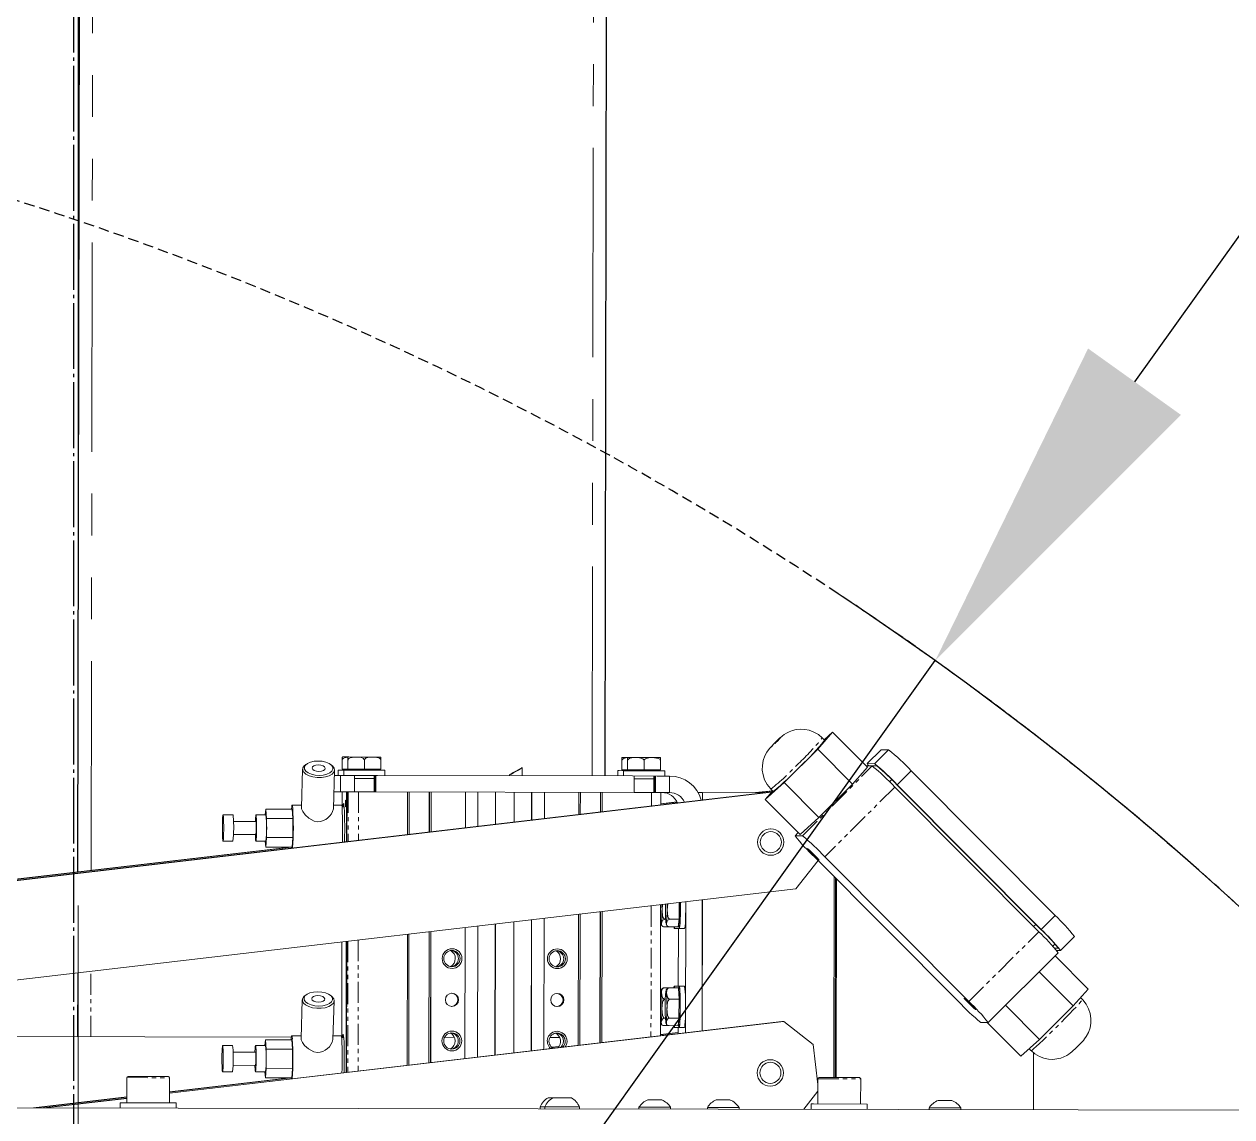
# Model space of a CAD drawing. Header units: millimetres. Extents: x -383313 to -161684, y -117025 to 99224.
# Drawn here: x -340529.2 to -340162.7, y -7297 to -6965.5 of the extents above; entities that cross this region are included whole.
import ezdxf

# ---------------------------------------------------------------- set-up
doc = ezdxf.new("R2010")
doc.units = ezdxf.units.MM
doc.header["$MEASUREMENT"] = 0
for name, pattern in [('AM_ISO08W050x2', [9, 6, -0.75, 1.5, -0.75]), ('NASCOSTA2', [4.7625, 3.175, -1.5875]), ('PHANTOM', [12.7, 6.35, -1.27, 1.27, -1.27, 1.27, -1.27]), ('PS-GOST2.303 5', [24, 20, -1.5, 1, -1.5])]:
    doc.linetypes.add(name, pattern=pattern)
doc.layers.get('Defpoints').update_dxf_attribs({"color": 31})
doc.layers.add('AM_5', color=3, linetype='Continuous', lineweight=25)
for name, color, linetype in [('P-0000', 7, 'Continuous'), ('P-4ECA', 7, 'Continuous'), ('PDF_Geometry', 7, 'Continuous'), ('PS_Оси', 5, 'PS-GOST2.303 5')]:
    doc.layers.add(name, color=color, linetype=linetype)
doc.dimstyles.new('AM_ISO', dxfattribs={"dimtxt": 3.5, "dimasz": 2.5, "dimexe": 1, "dimexo": 1, "dimgap": 1.5, "dimtad": 1, "dimdsep": 46, "dimtxsty": 'Standard', "dimcen": 0, "dimclrd": 256, "dimclre": 256, "dimclrt": 2, "dimadec": 0, "dimazin": 2, "dimtp": 0.1, "dimtm": 0.1, "dimtfac": 0.71, "dimtmove": 0, "dimatfit": 3, "dimfxl": 1, "dimtzin": 0, "dimlwd": -1, "dimlwe": -1, "dimarcsym": 0})

# ---------------------------------------------------------------- blocks, each defined once
blk = doc.blocks.new('A$Cf5759c35')
at = {"layer": 'PDF_Geometry', "color": 8, "lineweight": 13}
for points in [[(17949.16, 11133.67), (17949.16, 11383.43)], [(17949.16, 10782.3), (17949.16, 11032.07)]]:
    blk.add_lwpolyline(points, dxfattribs=at)
blk = doc.blocks.new('*D168')
at = {"layer": 'AM_5', "transparency": 16777216}
for p, q in [((2170.33, 1608.77), (1662.33, 898.12)), ((438.77, -813.52), (1601.85, 813.52)), ((378.29, -898.12), (317.81, -982.73))]:
    blk.add_line(p, q, dxfattribs=at)
blk.add_arc((1020.31, 0), 1000, 324.74482, 56.67567, dxfattribs=at)
for points in [[(1648.23, 908.2), (1676.43, 888.04), (1601.85, 813.52)], [(364.19, -888.04), (392.39, -908.2), (438.77, -813.52)]]:
    blk.add_solid(points, dxfattribs=at)
at = {"layer": 'Defpoints', "color": 0, "transparency": 16777216}
for p in [(1601.85, 813.52), (438.77, -813.52)]:
    blk.add_point(p, dxfattribs=at)
at = {"layer": 'AM_5', "color": 6, "transparency": 16777216, "insert": (1863.47, 1380.69), "char_height": 156, "attachment_point": 5, "rotation": 54.4411}
blk.add_mtext('∅2000', dxfattribs=at)
blk = doc.blocks.new('A$C16512043')
at = {"color": 7, "linetype": 'Continuous', "lineweight": 15}
for p, q in [((544.48, 787.65), (548.94, 792.75)), ((548.94, 792.75), (546.37, 790.47)), ((548.94, 792.75), (559.53, 782.15)), ((546.53, 790.32), (545.82, 791.03)), ((402.12, 784.99), (400.38, 784.99)), ((406.89, 784.99), (402.12, 784.99)), ((411.67, 784.99), (406.89, 784.99)), ((487.01, 784.99), (485.26, 784.99)), ((491.78, 784.99), (487.01, 784.99)), ((496.56, 784.99), (491.78, 784.99)), ((534.29, 777.44), (544.48, 787.65)), ((544.48, 787.65), (555.07, 777.04)), ((563.74, 787.49), (559.51, 783.25)), ((563.74, 787.49), (563.76, 787.5)), ((563.76, 787.5), (565.99, 787.5)), ((388.15, 781.29), (387.81, 769.56)), ((389.5, 782.93), (389.08, 782.66)), ((397.01, 782.42), (396.61, 782.72)), ((397.5, 769.3), (397.85, 781)), ((398.9, 780.99), (398.9, 779.39)), ((399.38, 780.99), (398.9, 780.99)), ((400.64, 780.99), (399.38, 780.99)), ((400.15, 781.29), (400.15, 783.99)), ((400.15, 781.29), (400.15, 783.99)), ((401.89, 781.29), (400.15, 781.29)), ((400.15, 781.29), (400.15, 781.29)), ((400.5, 781.29), (400.5, 780.99)), ((400.64, 780.99), (400.64, 779.39)), ((401.12, 780.99), (400.64, 780.99)), ((413.14, 780.99), (401.12, 780.99)), ((401.89, 781.29), (401.89, 783.99)), ((401.89, 781.29), (401.89, 783.99)), ((406.89, 781.29), (401.89, 781.29)), ((401.89, 781.29), (401.89, 781.29)), ((402.24, 781.29), (402.24, 780.99)), ((406.89, 781.29), (406.89, 783.99)), ((406.89, 781.29), (411.89, 781.29)), ((411.54, 780.99), (411.54, 781.29)), ((411.89, 781.29), (411.89, 783.99)), ((413.14, 779.39), (413.14, 780.99)), ((454.81, 779.39), (454.81, 781.86)), ((483.79, 780.99), (483.79, 779.39)), ((484.26, 780.99), (483.79, 780.99)), ((485.53, 780.99), (484.26, 780.99)), ((485.04, 781.29), (485.04, 783.99)), ((485.04, 781.29), (485.04, 783.99)), ((486.78, 781.29), (485.04, 781.29)), ((485.04, 781.29), (485.04, 781.29)), ((485.39, 781.29), (485.39, 780.99)), ((485.53, 780.99), (485.53, 779.39)), ((486.01, 780.99), (485.53, 780.99)), ((498.03, 780.99), (486.01, 780.99)), ((486.78, 781.29), (486.78, 783.99)), ((486.78, 781.29), (486.78, 783.99)), ((491.78, 781.29), (486.78, 781.29)), ((486.78, 781.29), (486.78, 781.29)), ((487.13, 781.29), (487.13, 780.99)), ((491.78, 781.29), (491.78, 783.99)), ((491.78, 781.29), (496.78, 781.29)), ((496.43, 780.99), (496.43, 781.29)), ((496.78, 781.29), (496.78, 783.99)), ((498.03, 779.39), (498.03, 780.99)), ((555.07, 777.04), (559.53, 782.15)), ((559.13, 782.55), (561.04, 782.55)), ((559.52, 783.25), (561.75, 783.25)), ((561.04, 782.55), (562.46, 782.55)), ((572.81, 781.13), (616.59, 737.29)), ((399.66, 779.39), (397.8, 779.39)), ((399.66, 774.39), (399.66, 779.39)), ((403.4, 779.39), (399.66, 779.39)), ((410.89, 779.39), (403.4, 779.39)), ((403.9, 774.39), (403.9, 779.39)), ((409.89, 778.49), (409.89, 779.39)), ((409.89, 774.39), (409.89, 778.49)), ((410.4, 774.39), (410.4, 779.39)), ((488.29, 779.39), (410.89, 779.39)), ((450.91, 779.61), (450.91, 779.39)), ((495.78, 779.39), (488.29, 779.39)), ((488.79, 774.39), (488.79, 779.39)), ((494.78, 778.49), (494.78, 779.39)), ((494.78, 774.39), (494.78, 778.49)), ((495.28, 774.39), (495.28, 779.39)), ((499.53, 779.39), (495.78, 779.39)), ((528.55, 772.34), (534.29, 777.44)), ((534.29, 777.44), (544.88, 766.84)), ((544.88, 766.84), (555.07, 777.04)), ((-53, 705.32), (530.53, 774.61)), ((-47.88, 705.85), (530.46, 774.53)), ((399.66, 774.39), (397.65, 774.39)), ((403.9, 774.39), (399.66, 774.39)), ((400.18, 774.39), (400.18, 769.89)), ((401.49, 759.29), (401.49, 774.39)), ((401.64, 774.39), (401.64, 759.31)), ((405.13, 774.39), (403.9, 774.39)), ((410.37, 774.39), (405.13, 774.39)), ((410.4, 774.39), (410.37, 774.39)), ((488.79, 774.39), (410.4, 774.39)), ((420.03, 761.49), (420.03, 774.39)), ((420.51, 761.55), (420.51, 774.39)), ((426.6, 774.39), (426.6, 762.27)), ((426.65, 774.39), (426.65, 762.27)), ((427.15, 762.33), (427.15, 774.39)), ((427.17, 774.39), (427.17, 762.34)), ((437.58, 763.57), (437.58, 774.39)), ((441.38, 774.39), (441.38, 764.02)), ((446.67, 774.39), (446.67, 764.65)), ((446.72, 764.66), (446.72, 774.39)), ((452.36, 774.39), (452.36, 765.33)), ((457.66, 765.96), (457.66, 774.39)), ((457.71, 765.96), (457.71, 774.39)), ((461.53, 774.39), (461.53, 766.42)), ((461.55, 774.39), (461.55, 766.42)), ((471.96, 767.66), (471.96, 774.39)), ((472.44, 767.71), (472.44, 774.39)), ((478.53, 774.39), (478.53, 768.43)), ((478.58, 774.39), (478.58, 768.44)), ((479.08, 768.5), (479.08, 774.39)), ((479.1, 774.39), (479.1, 768.5)), ((494.01, 774.39), (488.79, 774.39)), ((495.28, 774.39), (494.01, 774.39)), ((495.28, 774.39), (495.24, 774.39)), ((499.53, 774.39), (495.28, 774.39)), ((496.86, 770.61), (496.86, 774.39)), ((509.54, 774.39), (508.18, 774.39)), ((509.54, 774.39), (509.54, 772.12)), ((528.68, 774.39), (509.54, 774.39)), ((530.73, 774.99), (525.65, 774.39)), ((530.81, 774.93), (526.27, 774.39)), ((530.81, 774.93), (528.55, 772.34)), ((530.25, 775.48), (530.96, 774.77)), ((530.74, 774.99), (530.73, 774.99)), ((567.86, 776.18), (611.65, 732.34)), ((568.52, 776.89), (612.3, 733.05)), ((568.57, 776.89), (612.35, 733.05)), ((387.83, 770.39), (384.99, 770.39)), ((399.97, 770.39), (397.54, 770.39)), ((400.76, 769.89), (400.1, 769.89)), ((501.77, 771.55), (496.86, 770.97)), ((501.81, 771.48), (496.86, 770.9)), ((528.55, 772.34), (539.14, 761.73)), ((367.01, 767.39), (364.01, 767.39)), ((377, 767.39), (374, 767.39)), ((377, 769.16), (376.84, 767.39)), ((377.25, 766.28), (377, 769.16)), ((377, 769.16), (384.99, 769.16)), ((377.25, 760.5), (377.25, 766.28)), ((377.25, 766.28), (385.24, 766.28)), ((385.24, 766.28), (384.99, 769.16)), ((385.24, 760.5), (385.24, 766.28)), ((539.14, 761.73), (544.88, 766.84)), ((374, 765.39), (367.19, 765.39)), ((530.24, 763.39), (530.18, 763.39)), ((364.01, 759.39), (367.01, 759.39)), ((367.19, 761.39), (374, 761.39)), ((374, 759.39), (377, 759.39)), ((376.84, 759.39), (377, 757.62)), ((377, 757.62), (377.25, 760.5)), ((377.25, 760.5), (385.24, 760.5)), ((384.99, 757.62), (385.24, 760.5)), ((538.58, 762.3), (537.62, 761.33)), ((537.63, 761.33), (539.86, 761.33)), ((384.39, 757.62), (264.72, 743.41)), ((384.79, 757.59), (264.9, 743.35)), ((377, 757.62), (384.99, 757.62)), ((530.18, 755.39), (530.24, 755.39)), ((544.67, 753.82), (537.9, 745.2)), ((587.31, 711.13), (543.52, 754.97)), ((546.68, 754.97), (590.46, 711.13)), ((549.49, 687.99), (549.49, 749)), ((549.95, 687.99), (549.95, 748.53)), ((549.95, 687.99), (549.95, 748.53)), ((550.21, 687.99), (550.21, 748.28)), ((537.9, 745.2), (-44.35, 676.06)), ((502.53, 741), (502.5, 735.94)), ((504.52, 701.52), (504.52, 741.24)), ((509.51, 702.11), (509.51, 741.83)), ((509.54, 741.83), (509.54, 702.12)), ((471.96, 697.66), (471.96, 737.37)), ((472.44, 697.71), (472.44, 737.43)), ((478.53, 738.15), (478.53, 698.43)), ((478.58, 738.16), (478.58, 698.44)), ((479.08, 698.5), (479.08, 738.22)), ((479.1, 738.22), (479.1, 698.5)), ((496.86, 723.77), (496.86, 740.33)), ((437.58, 693.57), (437.58, 733.29)), ((441.38, 733.74), (441.38, 694.02)), ((446.67, 734.37), (446.67, 694.65)), ((446.72, 694.66), (446.72, 734.37)), ((452.36, 735.04), (452.36, 695.33)), ((457.66, 695.96), (457.66, 735.67)), ((457.71, 695.96), (457.71, 735.68)), ((461.53, 736.13), (461.53, 696.42)), ((461.55, 736.14), (461.55, 696.42)), ((499.53, 733.66), (498, 733.66)), ((498.4, 735.94), (498.27, 735.94)), ((502.23, 733.66), (499.53, 733.66)), ((502.5, 735.94), (499.81, 735.94)), ((501.03, 733.14), (502.56, 733.14)), ((502.23, 733.66), (502.5, 735.94)), ((502.26, 715.64), (502.26, 733.14)), ((502.36, 734.74), (502.56, 734.74)), ((502.56, 733.14), (504.16, 733.14)), ((420.03, 691.49), (420.03, 731.21)), ((420.51, 691.55), (420.51, 731.26)), ((426.6, 731.99), (426.6, 692.27)), ((426.65, 731.99), (426.65, 692.27)), ((427.15, 692.33), (427.15, 732.05)), ((427.17, 732.05), (427.17, 692.34)), ((618.26, 726.69), (622.49, 730.93)), ((400.18, 728.85), (400.18, 699.89)), ((401.49, 689.29), (401.49, 729)), ((401.64, 729.02), (401.64, 689.31)), ((596.37, 704.77), (617.55, 725.98)), ((617.54, 727.39), (616.42, 727.39)), ((618.25, 726.69), (617.04, 726.69)), ((626.62, 714.97), (616.59, 725.02)), ((320, 700), (320, 719.33)), ((496.86, 700.61), (496.86, 721.08)), ((622.16, 709.87), (611.81, 720.23)), ((499.6, 715.12), (498.06, 715.12)), ((502.3, 715.12), (499.6, 715.12)), ((502.56, 715.64), (501.03, 715.64)), ((502.3, 715.12), (502.54, 711.67)), ((504.16, 715.64), (502.56, 715.64)), ((626.62, 714.97), (622.16, 709.87)), ((388.15, 711.29), (387.81, 699.56)), ((389.5, 712.93), (389.08, 712.66)), ((397.01, 712.42), (396.61, 712.72)), ((498.35, 711.67), (498.3, 711.67)), ((502.54, 711.67), (499.84, 711.67)), ((502.56, 714.04), (502.37, 714.04)), ((502.54, 711.67), (502.5, 705.94)), ((624.91, 711.83), (624.36, 712.39)), ((397.5, 699.3), (397.85, 711)), ((611.97, 699.66), (601.62, 710.03)), ((622.16, 709.87), (611.97, 699.66)), ((347.96, 682.86), (534.37, 704.99)), ((347.96, 682.93), (533.75, 704.99)), ((498.4, 705.94), (498.27, 705.94)), ((502.5, 705.94), (499.81, 705.94)), ((502.23, 703.66), (502.5, 705.94)), ((502.36, 704.74), (502.56, 704.74)), ((533.75, 704.99), (534.37, 704.99)), ((534.37, 704.99), (543.24, 697.99)), ((596.35, 704.77), (594.12, 704.77)), ((606.23, 694.56), (596.04, 704.77)), ((387.83, 700.39), (384.99, 700.39)), ((399.97, 700.39), (397.54, 700.39)), ((502.26, 701.61), (496.86, 700.97)), ((502.26, 701.54), (496.86, 700.9)), ((499.53, 703.66), (498, 703.66)), ((502.23, 703.66), (499.53, 703.66)), ((501.03, 703.14), (502.56, 703.14)), ((502.26, 701.25), (502.26, 703.14)), ((502.56, 703.14), (504.16, 703.14)), ((384.87, 700), (157.23, 700)), ((367.01, 697.39), (364.01, 697.39)), ((377, 697.39), (374, 697.39)), ((377, 699.16), (376.84, 697.39)), ((377.25, 696.28), (377, 699.16)), ((377, 699.16), (384.99, 699.16)), ((385.24, 696.28), (384.99, 699.16)), ((400.18, 700), (400.09, 700)), ((400.76, 699.89), (400.1, 699.89)), ((434.37, 700), (431.37, 700)), ((466.32, 700), (463.33, 700)), ((466.07, 697.31), (463.88, 697.06)), ((466.01, 697.23), (463.96, 696.99)), ((543.24, 697.99), (544.68, 685.84)), ((611.97, 699.66), (606.23, 694.56)), ((608.79, 696.84), (609.35, 696.28)), ((374, 695.39), (367.19, 695.39)), ((377.25, 690.5), (377.25, 696.28)), ((377.25, 696.28), (385.24, 696.28)), ((385.24, 690.5), (385.24, 696.28)), ((530.24, 693.39), (530.18, 693.39)), ((610.13, 695.63), (610.13, 678.39)), ((364.01, 689.39), (367.01, 689.39)), ((367.19, 691.39), (374, 691.39)), ((374, 689.39), (377, 689.39)), ((376.84, 689.39), (377, 687.62)), ((377, 687.62), (377.25, 690.5)), ((377.25, 690.5), (385.24, 690.5)), ((384.99, 687.62), (385.24, 690.5)), ((334.96, 687.59), (334.96, 679.99)), ((335.36, 687.99), (347.56, 687.99)), ((384.39, 687.62), (347.96, 683.29)), ((347.96, 679.99), (347.96, 687.59)), ((384.79, 687.59), (347.96, 683.22)), ((377, 687.62), (384.99, 687.62)), ((544.68, 687.59), (544.68, 679.99)), ((545.08, 687.99), (557.28, 687.99)), ((557.68, 679.99), (557.68, 687.59)), ((334.96, 681.75), (306.69, 678.39)), ((530.18, 685.39), (530.24, 685.39)), ((544.68, 683.82), (540.41, 678.39)), ((718.07, 678.39), (178.78, 678.39)), ((334.96, 681.67), (307.31, 678.39)), ((309.72, 678.39), (334.96, 681.39)), ((310.33, 678.39), (334.96, 681.31)), ((332.96, 679.99), (332.96, 678.39)), ((333.61, 679.99), (332.96, 679.99)), ((349.96, 679.99), (333.61, 679.99)), ((349.96, 678.39), (349.96, 679.99)), ((460.4, 678.99), (460.4, 678.39)), ((460.4, 678.99), (461.84, 678.99)), ((461.84, 678.99), (461.84, 678.39)), ((461.84, 678.99), (472.34, 678.99)), ((462.85, 681.69), (464.29, 681.69)), ((464.29, 681.69), (469.89, 681.69)), ((472.34, 678.39), (472.34, 678.99)), ((490.39, 678.89), (490.39, 678.39)), ((490.39, 678.89), (499.99, 678.89)), ((493.09, 681.14), (497.29, 681.14)), ((499.99, 678.39), (499.99, 678.89)), ((511.17, 678.89), (511.17, 678.39)), ((511.17, 678.89), (520.77, 678.89)), ((513.87, 681.14), (518.07, 681.14)), ((520.77, 678.39), (520.77, 678.89)), ((542.68, 679.99), (542.68, 678.39)), ((543.33, 679.99), (542.68, 679.99)), ((559.68, 679.99), (543.33, 679.99)), ((559.68, 678.39), (559.68, 679.99)), ((578.47, 678.89), (578.47, 678.39)), ((578.47, 678.89), (588.07, 678.89)), ((581.17, 681.14), (585.37, 681.14)), ((588.07, 678.39), (588.07, 678.89))]:
    blk.add_line(p, q, dxfattribs=at)
at = {"color": 7, "linetype": 'PHANTOM', "lineweight": 0}
for p, q in [((563.76, 787.5), (559.52, 783.25)), ((565.99, 787.5), (561.75, 783.25)), ((539.86, 761.33), (561.04, 782.55)), ((572.81, 781.13), (568.57, 776.89)), ((403.9, 778.49), (409.89, 778.49)), ((410.14, 774.39), (410.14, 779.39)), ((488.79, 778.49), (494.78, 778.49)), ((495.03, 774.39), (495.03, 779.39)), ((499.53, 774.39), (499.53, 779.39)), ((566.98, 778.41), (566.3, 777.73)), ((400.18, 774.39), (400.18, 769.89)), ((401.98, 774.39), (401.98, 759.34)), ((405.13, 774.39), (405.13, 759.72)), ((494.01, 774.39), (494.01, 770.27)), ((567.86, 776.18), (546.68, 754.97)), ((538.59, 762.29), (537.63, 761.33)), ((494.01, 739.99), (494.01, 700.27)), ((616.59, 737.29), (612.35, 733.05)), ((610.77, 734.58), (610.09, 733.9)), ((405.13, 729.44), (405.13, 689.72)), ((590.46, 711.13), (611.65, 732.34)), ((400.18, 728.85), (400.18, 699.89)), ((401.98, 729.06), (401.98, 689.34)), ((616.55, 728.64), (615.89, 727.97)), ((617.55, 727.41), (617.54, 727.39)), ((324, 700), (324, 719.8)), ((334.96, 687.59), (347.96, 687.59)), ((544.68, 687.59), (557.68, 687.59))]:
    blk.add_line(p, q, dxfattribs=at)
at = {"color": 7, "linetype": 'Continuous', "lineweight": 15, "flags": 128}
for points in [[(545.8, 791.02), (544.64, 792.02), (543.27, 792.82), (541.87, 793.34), (540.5, 793.61), (539.17, 793.66), (537.93, 793.54), (536.81, 793.27), (535.82, 792.9), (534.97, 792.48), (534.29, 792.05), (533.8, 791.68), (533.42, 791.37), (533, 791), (532.4, 790.43), (531.78, 789.83), (531.13, 789.17), (530.52, 788.54), (529.92, 787.88), (529.56, 787.43), (529.04, 786.7), (528.41, 785.54), (527.92, 784.13), (527.66, 782.66), (527.64, 781.25), (527.87, 779.76), (528.35, 778.29), (529.1, 776.89), (530.1, 775.64), (530.28, 775.49)], [(400.15, 783.99), (400.15, 784), (400.15, 784.17), (400.15, 784.35), (400.15, 784.56), (400.15, 784.78), (400.15, 784.96), (400.15, 784.78), (400.15, 784.64), (400.15, 784.4), (400.15, 784.23), (400.15, 784.03), (400.15, 783.99)], [(400.15, 783.99), (400.18, 784.16), (400.25, 784.32), (400.43, 784.52), (400.81, 784.74), (401.95, 784.94)], [(401.89, 783.99), (401.92, 784.16), (401.99, 784.32), (402.17, 784.52), (402.55, 784.74), (403.77, 784.95), (404.79, 784.96), (405.49, 784.91), (406.25, 784.74), (406.51, 784.6), (406.74, 784.39), (406.85, 784.22), (406.89, 784.02), (406.89, 783.99)], [(401.89, 783.99), (401.89, 784), (401.89, 784.17), (401.89, 784.35), (401.89, 784.56), (401.89, 784.78), (401.89, 784.96), (401.89, 784.78), (401.89, 784.64), (401.89, 784.4), (401.89, 784.23), (401.89, 784.03), (401.89, 783.99)], [(411.89, 783.99), (411.87, 784.16), (411.79, 784.32), (411.62, 784.52), (411.24, 784.74), (410.02, 784.95), (409, 784.96), (408.29, 784.91), (407.54, 784.74), (407.28, 784.6), (407.04, 784.39), (406.94, 784.22), (406.89, 784.02), (406.89, 783.99)], [(411.89, 783.99), (411.89, 784), (411.89, 784.17), (411.89, 784.35), (411.89, 784.56), (411.89, 784.78), (411.89, 784.96), (411.89, 784.96)], [(485.04, 783.99), (485.04, 784), (485.04, 784.17), (485.04, 784.35), (485.04, 784.56), (485.04, 784.78), (485.04, 784.96), (485.04, 784.78), (485.04, 784.64), (485.04, 784.4), (485.04, 784.23), (485.04, 784.03), (485.04, 783.99)], [(485.04, 783.99), (485.06, 784.16), (485.14, 784.32), (485.31, 784.52), (485.7, 784.74), (486.84, 784.94)], [(486.78, 783.99), (486.81, 784.16), (486.88, 784.32), (487.06, 784.52), (487.44, 784.74), (488.66, 784.95), (489.68, 784.96), (490.38, 784.91), (491.13, 784.74), (491.4, 784.6), (491.63, 784.39), (491.73, 784.22), (491.78, 784.02), (491.78, 783.99)], [(486.78, 783.99), (486.78, 784), (486.78, 784.17), (486.78, 784.35), (486.78, 784.56), (486.78, 784.78), (486.78, 784.96), (486.78, 784.78), (486.78, 784.64), (486.78, 784.4), (486.78, 784.23), (486.78, 784.03), (486.78, 783.99)], [(496.78, 783.99), (496.75, 784.16), (496.68, 784.32), (496.5, 784.52), (496.12, 784.74), (494.91, 784.95), (493.88, 784.96), (493.18, 784.91), (492.43, 784.74), (492.16, 784.6), (491.93, 784.39), (491.83, 784.22), (491.78, 784.02), (491.78, 783.99)], [(496.78, 783.99), (496.78, 784), (496.78, 784.17), (496.78, 784.35), (496.78, 784.56), (496.78, 784.78), (496.78, 784.96), (496.78, 784.96)], [(397.01, 782.42), (397.2, 782.26), (397.7, 781.64), (397.85, 780.98), (397.64, 780.33), (397.08, 779.75), (396.23, 779.26), (395.13, 778.92), (393.88, 778.74), (392.56, 778.74), (391.27, 778.92), (390.11, 779.26), (389.17, 779.75), (388.51, 780.33), (388.19, 780.98), (388.22, 781.64), (388.6, 782.26), (389.08, 782.66)], [(392.82, 783.75), (391.61, 783.66), (390.5, 783.41), (389.61, 783), (388.98, 782.48), (388.69, 781.89), (388.74, 781.27), (389.14, 780.67), (389.86, 780.15), (390.83, 779.75), (391.98, 779.49), (393.21, 779.4), (394.42, 779.49), (395.53, 779.75), (396.43, 780.15), (397.05, 780.67), (397.34, 781.27), (397.29, 781.89), (396.89, 782.48), (396.17, 783), (395.2, 783.41), (394.05, 783.66), (392.82, 783.75)], [(392.93, 782.58), (392.17, 782.5), (391.54, 782.28), (391.14, 781.96), (391.02, 781.58), (391.2, 781.19), (391.67, 780.87), (392.33, 780.65), (393.1, 780.58), (393.86, 780.65), (394.49, 780.87), (394.89, 781.19), (395.01, 781.58), (394.83, 781.96), (394.37, 782.28), (393.7, 782.5), (392.93, 782.58)], [(385.17, 769.45), (385.09, 770.08), (385.01, 770.37), (384.93, 770.31), (384.86, 769.91), (384.78, 769.17), (384.78, 769.16)], [(400.37, 769.89), (400.39, 770.02), (400.46, 770.62), (400.55, 770.88), (400.63, 770.79), (400.71, 770.36), (400.78, 769.6), (400.85, 768.55), (400.9, 767.26), (400.93, 765.78), (400.95, 764.2), (400.95, 762.58), (400.93, 761), (400.9, 759.52), (400.89, 759.22)], [(401.21, 771.89), (401.23, 771.81), (401.24, 771.6), (401.25, 771.27), (401.26, 770.89), (401.25, 770.51), (401.24, 770.18), (401.23, 769.97), (401.21, 769.89), (401.19, 769.97), (401.17, 770.18), (401.16, 770.51), (401.16, 770.89), (401.16, 771.27), (401.17, 771.6), (401.19, 771.81), (401.21, 771.89)], [(364.12, 766.85), (364.06, 767.29), (364, 767.38), (363.94, 767.11), (363.89, 766.52), (363.85, 765.64), (363.82, 764.57), (363.81, 763.39), (363.82, 762.21), (363.85, 761.14), (363.89, 760.26), (363.94, 759.67), (364, 759.4), (364.06, 759.49), (364.12, 759.93), (364.16, 760.67), (364.2, 761.65), (364.22, 762.79), (364.22, 763.99), (364.2, 765.13), (364.16, 766.11), (364.12, 766.85)], [(367.11, 766.85), (367.06, 767.29), (367.01, 767.39)], [(374.1, 766.85), (374.05, 767.29), (373.99, 767.38), (373.93, 767.11), (373.87, 766.52), (373.83, 765.64), (373.82, 765.39)], [(373.82, 761.39), (373.83, 761.14), (373.87, 760.26), (373.93, 759.67), (373.99, 759.4), (374.05, 759.49), (374.1, 759.93), (374.15, 760.67), (374.19, 761.65), (374.2, 762.79), (374.2, 763.99), (374.19, 765.13), (374.15, 766.11), (374.1, 766.85), (374.1, 766.85)], [(387.86, 769.55), (387.85, 769.21), (388.21, 768.38), (388.91, 767.43), (390.04, 766.39), (391.67, 765.52), (392.82, 765.34)], [(374.05, 765.12), (374.01, 765.37), (374, 765.39)], [(384.78, 757.66), (384.81, 757.33), (384.81, 757.31)], [(541.45, 757.44), (541.53, 757.31), (541.87, 756.93), (542.42, 756.35), (543.09, 755.68), (543.77, 755), (544.37, 754.43), (544.8, 754.04), (544.98, 753.91), (544.89, 754.04), (544.55, 754.43), (544.01, 755), (543.34, 755.68), (542.66, 756.35), (542.06, 756.93), (541.63, 757.31), (541.45, 757.44)], [(498.27, 735.94), (498.26, 735.94), (498.09, 735.97), (497.9, 736.08), (497.7, 736.31), (497.48, 736.81), (497.31, 738.8), (497.47, 740.4)], [(499.81, 735.94), (499.8, 735.94), (499.63, 735.97), (499.44, 736.08), (499.24, 736.31), (499.02, 736.81), (498.85, 738.8), (499.03, 740.59)], [(502.87, 741.04), (502.88, 740.26), (502.88, 738.75)], [(504.47, 741.23), (504.48, 740.26), (504.48, 738.75)], [(502.88, 738.75), (502.87, 737.28), (502.83, 735.93), (502.78, 734.79), (502.72, 733.91), (502.65, 733.35), (502.57, 733.14), (502.49, 733.3), (502.42, 733.8), (502.36, 734.64), (502.35, 734.69)], [(504.48, 738.75), (504.46, 737.28), (504.43, 735.93), (504.38, 734.79), (504.32, 733.91), (504.24, 733.35), (504.17, 733.14), (504.16, 733.14)], [(496.98, 734.63), (497, 734.51), (497.08, 734.25)], [(497.08, 734.25), (497.2, 734.04), (497.39, 733.85)], [(498.27, 735.94), (498.09, 735.92), (497.93, 735.89), (497.72, 735.81), (497.48, 735.64), (497.21, 735.08), (497.14, 734.62), (497.15, 734.3), (497.28, 733.95), (497.41, 733.83), (497.6, 733.73), (497.77, 733.68), (497.97, 733.66), (498, 733.66)], [(498.52, 734.63), (498.54, 734.51), (498.62, 734.25)], [(498.62, 734.25), (498.74, 734.04), (498.93, 733.85)], [(499.81, 735.94), (499.63, 735.92), (499.47, 735.89), (499.26, 735.81), (499.02, 735.64), (498.74, 735.08), (498.68, 734.62), (498.69, 734.3), (498.82, 733.95), (498.94, 733.83), (499.14, 733.73), (499.3, 733.68), (499.51, 733.66), (499.53, 733.66)], [(501.15, 733.66), (501.11, 733.35), (501.03, 733.14), (500.95, 733.3), (500.9, 733.66)], [(498.3, 711.67), (498.13, 711.69), (497.97, 711.74), (497.76, 711.86), (497.52, 712.12), (497.25, 712.96), (497.2, 713.67), (497.21, 714.16), (497.35, 714.68), (497.47, 714.86), (497.67, 715.02), (497.83, 715.09), (498.04, 715.12), (498.06, 715.12)], [(499.84, 711.67), (499.67, 711.69), (499.51, 711.74), (499.3, 711.86), (499.06, 712.12), (498.79, 712.96), (498.74, 713.67), (498.75, 714.16), (498.89, 714.68), (499.01, 714.86), (499.21, 715.02), (499.37, 715.09), (499.58, 715.12), (499.6, 715.12)], [(500.9, 715.12), (500.94, 715.43), (501.02, 715.64), (501.1, 715.48), (501.15, 715.12)], [(502.36, 714.23), (502.41, 714.87), (502.48, 715.43), (502.56, 715.64), (502.64, 715.48), (502.71, 714.98), (502.77, 714.14), (502.83, 713.03), (502.86, 711.71), (502.88, 710.26), (502.88, 708.75)], [(397.01, 712.42), (397.2, 712.26), (397.7, 711.64), (397.85, 710.98), (397.64, 710.33), (397.08, 709.75), (396.23, 709.26), (395.13, 708.92), (393.88, 708.74), (392.56, 708.74), (391.27, 708.92), (390.11, 709.26), (389.17, 709.75), (388.51, 710.33), (388.19, 710.98), (388.22, 711.64), (388.6, 712.26), (389.08, 712.66)], [(392.82, 713.75), (391.61, 713.66), (390.5, 713.41), (389.61, 713), (388.98, 712.48), (388.69, 711.89), (388.74, 711.27), (389.14, 710.67), (389.86, 710.15), (390.83, 709.75), (391.98, 709.49), (393.21, 709.4), (394.42, 709.49), (395.53, 709.75), (396.43, 710.15), (397.05, 710.67), (397.34, 711.27), (397.29, 711.89), (396.89, 712.48), (396.17, 713), (395.2, 713.41), (394.05, 713.66), (392.82, 713.75)], [(392.93, 712.58), (392.17, 712.5), (391.54, 712.28), (391.14, 711.96), (391.02, 711.58), (391.2, 711.19), (391.67, 710.87), (392.33, 710.65), (393.1, 710.58), (393.86, 710.65), (394.49, 710.87), (394.89, 711.19), (395.01, 711.58), (394.83, 711.96), (394.37, 712.28), (393.7, 712.5), (392.93, 712.58)], [(498.27, 705.94), (498.26, 705.94), (498.09, 705.97), (497.9, 706.08), (497.7, 706.31), (497.48, 706.81), (497.31, 708.8), (497.51, 710.79), (497.65, 711.16), (497.89, 711.49), (498.06, 711.61), (498.26, 711.67), (498.3, 711.67)], [(499.81, 705.94), (499.8, 705.94), (499.63, 705.97), (499.44, 706.08), (499.24, 706.31), (499.02, 706.81), (498.85, 708.8), (499.05, 710.79), (499.19, 711.16), (499.43, 711.49), (499.6, 711.61), (499.8, 711.67), (499.84, 711.67)], [(589, 712.19), (589.09, 712.06), (589.43, 711.67), (589.97, 711.1), (590.64, 710.42), (591.33, 709.75), (591.93, 709.17), (592.35, 708.79), (592.53, 708.65), (592.45, 708.79), (592.11, 709.17), (591.56, 709.75), (590.9, 710.42), (590.21, 711.1), (589.61, 711.67), (589.19, 712.06), (589, 712.19)], [(609.36, 696.29), (610.53, 695.29), (611.9, 694.49), (613.29, 693.98), (614.67, 693.7), (616, 693.65), (617.23, 693.77), (618.36, 694.04), (619.35, 694.41), (620.2, 694.84), (620.88, 695.26), (621.37, 695.63), (621.75, 695.94), (622.17, 696.32), (622.77, 696.88), (623.39, 697.49), (624.04, 698.14), (624.64, 698.77), (625.24, 699.43), (625.61, 699.88), (626.13, 700.61), (626.75, 701.77), (627.25, 703.18), (627.51, 704.65), (627.53, 706.06), (627.3, 707.55), (626.81, 709.02), (626.06, 710.42), (625.07, 711.67), (624.9, 711.82)], [(502.88, 708.75), (502.87, 707.28), (502.83, 705.93), (502.78, 704.79), (502.72, 703.91), (502.65, 703.35), (502.57, 703.14), (502.49, 703.3), (502.42, 703.8), (502.36, 704.64), (502.35, 704.69)], [(504.48, 708.75), (504.46, 707.28), (504.43, 705.93), (504.38, 704.79), (504.32, 703.91), (504.24, 703.35), (504.17, 703.14), (504.16, 703.14)], [(496.98, 704.63), (497, 704.51), (497.08, 704.25)], [(497.08, 704.25), (497.2, 704.04), (497.39, 703.85)], [(498.27, 705.94), (498.09, 705.92), (497.93, 705.89), (497.72, 705.81), (497.48, 705.64), (497.21, 705.08), (497.14, 704.62), (497.15, 704.3), (497.28, 703.95), (497.41, 703.83), (497.6, 703.73), (497.77, 703.68), (497.97, 703.66), (498, 703.66)], [(498.52, 704.63), (498.54, 704.51), (498.62, 704.25)], [(498.62, 704.25), (498.74, 704.04), (498.93, 703.85)], [(499.81, 705.94), (499.63, 705.92), (499.47, 705.89), (499.26, 705.81), (499.02, 705.64), (498.74, 705.08), (498.68, 704.62), (498.69, 704.3), (498.82, 703.95), (498.94, 703.83), (499.14, 703.73), (499.3, 703.68), (499.51, 703.66), (499.53, 703.66)], [(385.17, 699.45), (385.09, 700.08), (385.01, 700.37), (384.93, 700.31), (384.86, 699.91), (384.78, 699.17), (384.78, 699.16)], [(400.37, 699.89), (400.39, 700.02), (400.46, 700.62), (400.55, 700.88), (400.63, 700.79), (400.71, 700.36), (400.78, 699.6), (400.85, 698.55), (400.9, 697.26), (400.93, 695.78), (400.95, 694.2), (400.95, 692.58), (400.93, 691), (400.9, 689.52), (400.89, 689.22)], [(501.15, 703.66), (501.11, 703.35), (501.03, 703.14), (500.95, 703.3), (500.9, 703.66)], [(364.12, 696.85), (364.06, 697.29), (364, 697.38), (363.94, 697.11), (363.89, 696.52), (363.85, 695.64), (363.82, 694.57), (363.81, 693.39), (363.82, 692.21), (363.85, 691.14), (363.89, 690.26), (363.94, 689.67), (364, 689.4), (364.06, 689.49), (364.12, 689.93), (364.16, 690.67), (364.2, 691.65), (364.22, 692.79), (364.22, 693.99), (364.2, 695.13), (364.16, 696.11), (364.12, 696.85)], [(367.11, 696.85), (367.06, 697.29), (367.01, 697.39)], [(374.1, 696.85), (374.05, 697.29), (373.99, 697.38), (373.93, 697.11), (373.87, 696.52), (373.83, 695.64), (373.82, 695.39)], [(373.82, 691.39), (373.83, 691.14), (373.87, 690.26), (373.93, 689.67), (373.99, 689.4), (374.05, 689.49), (374.1, 689.93), (374.15, 690.67), (374.19, 691.65), (374.2, 692.79), (374.2, 693.99), (374.19, 695.13), (374.15, 696.11), (374.1, 696.85), (374.1, 696.85)], [(387.86, 699.55), (387.85, 699.21), (388.21, 698.38), (388.91, 697.43), (390.04, 696.39), (391.67, 695.52), (392.82, 695.34)], [(374.05, 695.12), (374.01, 695.37), (374, 695.39)], [(384.78, 687.66), (384.81, 687.33), (384.81, 687.31)]]:
    blk.add_lwpolyline(points, dxfattribs=at)
at = {"color": 7, "linetype": 'PHANTOM', "lineweight": 0, "flags": 128}
for points in [[(531.78, 789.62), (532.32, 790.16), (532.75, 790.62), (533.03, 790.92), (533.09, 791.03), (532.95, 790.92), (532.61, 790.62), (532.13, 790.16), (531.58, 789.62), (531.05, 789.08), (530.61, 788.62), (530.34, 788.31), (530.27, 788.2), (530.42, 788.31), (530.76, 788.62), (531.24, 789.08), (531.78, 789.62)], [(497.08, 734.7), (497.07, 734.67), (497, 734.65)], [(498.61, 734.7), (498.61, 734.67), (498.54, 734.65)], [(496.98, 714.06), (497.03, 714.16), (497.08, 714.09)], [(498.52, 714.06), (498.57, 714.16), (498.61, 714.09)], [(609.35, 696.28), (609.39, 696.29), (609.68, 696.47), (610.21, 696.91), (610.96, 697.57), (611.9, 698.44), (613.02, 699.49), (614.27, 700.68), (615.61, 701.99), (617, 703.36), (618.39, 704.76), (619.74, 706.13), (621.01, 707.43), (622.15, 708.63), (623.13, 709.68), (623.92, 710.55), (624.49, 711.21), (624.83, 711.64), (624.92, 711.83), (624.91, 711.83)], [(497.08, 704.7), (497.07, 704.67), (497, 704.65)], [(498.61, 704.7), (498.61, 704.67), (498.54, 704.65)]]:
    blk.add_lwpolyline(points, dxfattribs=at)
at = {"color": 7, "linetype": 'Continuous', "lineweight": 15}
for centre, radius in [((530.24, 759.39), 4), ((530.28, 759.39), 3.2), ((433.59, 723.89), 3), ((433.56, 723.89), 2.46), ((465.55, 723.89), 3), ((465.52, 723.89), 2.46), ((433.59, 711.39), 2), ((465.55, 711.39), 2), ((433.59, 698.89), 3), ((433.56, 698.89), 2.46), ((530.24, 689.39), 4), ((530.28, 689.39), 3.2)]:
    blk.add_circle(centre, radius, dxfattribs=at)
at = {"color": 7, "linetype": 'PHANTOM', "lineweight": 0}
for centre, radius, start, end in [((489.83, 835.79), 71.69, 312.8734, 321.3601), ((482.69, 834.93), 76.14, 308.6634, 317.255)]:
    blk.add_arc(centre, radius, start, end, dxfattribs=at)
at = {"color": 7, "linetype": 'Continuous', "lineweight": 15}
for centre, radius, start, end in [((495.1, 830.84), 65.47, 312.4692, 321.7632), ((400.38, 783.99), 1, 90, 103.1034), ((402.12, 783.99), 1, 90, 103.1034), ((411.67, 783.99), 1, 76.8938, 90), ((485.26, 783.99), 1, 90, 103.1034), ((487.01, 783.99), 1, 90, 103.1034), ((496.56, 783.99), 1, 76.8938, 90), ((521.21, 732.69), 70.77, 43.1917, 50.7472), ((478.96, 838.99), 82.63, 309.0014, 316.9169), ((561.47, 784.09), 2.13, 203.2653, 226.6879), ((516.26, 727.74), 70.77, 43.1917, 50.7472), ((516.97, 728.45), 70.77, 43.1917, 50.7472), ((522.65, 733.83), 62.91, 43.1917, 50.7472), ((499.52, 769.4), 9.99, 15.5081, 89.9695), ((497.27, 769.4), 4.99, 21.3271, 89.9799), ((499.53, 769.4), 4.99, 24.5036, 89.9811), ((398.72, 769.67), 1.44, 351.4661, 30.2075), ((330.27, 763.63), 36.99, 353.4209, 5.0043), ((347.87, 763.39), 29.4, 352.1808, 7.8192), ((292.77, 763.39), 92.59, 356.2615, 3.7562), ((392.63, 770.29), 4.96, 272.1731, 348.4232), ((297.3, 763.24), 103.03, 357.7192, 3.4562), ((355.18, 763.52), 18.94, 353.5594, 4.8658), ((580.23, 794.88), 54.23, 218.2168, 227.3915), ((495.08, 706.53), 70.77, 43.1917, 50.7472), ((456.99, 738.92), 40.3, 353.9916, 2.0783), ((550.3, 739.21), 51.99, 178.5704, 184.8619), ((457.93, 738.97), 40.91, 354.0058, 2.2287), ((467.86, 739.12), 34.98, 352.8056, 3.1323), ((577.28, 694.86), 57.84, 38.5806, 47.187), ((508.6, 736.43), 11.75, 181.8381, 187.9896), ((579.67, 697.57), 48.2, 38.2168, 47.3915), ((575.64, 693.14), 54.23, 38.2168, 47.3915), ((572.34, 689.91), 57.84, 38.5806, 47.187), ((431.79, 723.89), 2.8, 299.843, 60.157), ((433.07, 723.89), 2.46, 275.7304, 84.2696), ((463.75, 723.89), 2.8, 299.843, 60.157), ((465.03, 723.89), 2.46, 275.7304, 84.2696), ((557.09, 722.32), 60.25, 178.6211, 181.1803), ((498.01, 714.15), 0.977, 86.6648, 150.943), ((499.55, 714.15), 0.977, 86.6648, 150.943), ((465.09, 710.38), 39.43, 357.6329, 7.6678), ((433.37, 711.39), 2, 273.152, 86.848), ((465.33, 711.39), 2, 273.152, 86.848), ((505.25, 712.62), 8.4, 170.1034, 179.2641), ((497.82, 714.19), 0.805, 147.1486, 167.3006), ((452.07, 709.39), 45.25, 354.0484, 5.9578), ((545.46, 709.35), 47.18, 174.2682, 185.5311), ((499.35, 714.19), 0.805, 147.1486, 167.3006), ((453.61, 709.39), 45.25, 354.0484, 5.9578), ((467.77, 709.39), 35.1, 352.3882, 7.6118), ((638.9, 759.57), 70.77, 223.1917, 230.7472), ((553.75, 671.22), 54.23, 38.2168, 47.3915), ((508.6, 706.43), 11.75, 181.8381, 187.9896), ((398.72, 699.67), 1.44, 351.4661, 30.2075), ((431.79, 698.89), 2.8, 299.843, 60.157), ((433.07, 698.89), 2.46, 275.7304, 84.2696), ((465.55, 698.89), 3, 90.0627, 228.1185), ((465.52, 698.89), 2.46, 0.0232, 240.686), ((463.75, 698.89), 2.8, 315.2174, 60.1536), ((465.03, 698.89), 2.46, 310.5765, 84.2657), ((465.54, 698.89), 3, 325.4085, 89.9243), ((330.27, 693.63), 36.99, 353.4209, 5.0043), ((347.87, 693.39), 29.4, 352.1808, 7.8192), ((292.77, 693.39), 92.59, 356.2615, 3.7562), ((392.63, 700.29), 4.96, 272.1731, 348.4232), ((297.3, 693.24), 103.03, 357.7192, 3.4562), ((465.52, 698.89), 2.46, 312.926, 0.0117), ((355.18, 693.52), 18.94, 353.5594, 4.8658), ((335.36, 687.59), 0.4, 90, 180), ((347.56, 687.59), 0.4, 0, 90), ((545.08, 687.59), 0.4, 90, 180), ((557.28, 687.59), 0.4, 0, 90), ((465.65, 676.69), 5.73, 119.2375, 156.3208), ((467.09, 676.69), 5.73, 119.2375, 156.3208), ((467.09, 676.69), 5.73, 23.6792, 60.7625), ((495.19, 675.87), 5.67, 111.7451, 147.866), ((495.19, 675.87), 5.67, 32.134, 68.2549), ((515.97, 675.87), 5.67, 111.7451, 147.866), ((515.97, 675.87), 5.67, 32.134, 68.2549), ((583.27, 675.87), 5.67, 111.7451, 147.866), ((583.27, 675.87), 5.67, 32.134, 68.2549)]:
    blk.add_arc(centre, radius, start, end, dxfattribs=at)
blk.add_ellipse((452.86, 780.74), major_axis=(1.95, 1.12), ratio=0.022221, dxfattribs=at)
at = {"layer": 'P-4ECA', "color": 1, "linetype": 'NASCOSTA2'}
blk.add_arc((0, 0), 1000, 35.86089, 144.13911, dxfattribs=at)
blk = doc.blocks.new('A$C11CE3AA3')
at = {"layer": 'P-0000', "color": 7, "linetype": 'AM_ISO08W050x2'}
blk.add_blockref('A$C16512043', (0, 0), dxfattribs=at)
blk = doc.blocks.new('A$C58A1799D')
at = {"color": 8, "linetype": 'PHANTOM', "lineweight": 0}
for p, q in [((147.85, 178.189), (147.85, 233.95)), ((132.65, 175.294), (132.65, 233.75))]:
    blk.add_line(p, q, dxfattribs=at)
at = {"color": 7, "linetype": 'Continuous', "lineweight": 30}
for p, q in [((132.25, 175.247), (132.25, 220.75)), ((148.25, 178.189), (148.25, 201.25))]:
    blk.add_line(p, q, dxfattribs=at)
blk = doc.blocks.new('A$C48DD7FF4')
at = {"layer": 'P-0000', "color": 7, "linetype": 'AM_ISO08W050x2', "rotation": 90}
blk.add_blockref('A$C11CE3AA3', (0, 0), dxfattribs=at)
at = {"layer": 'P-0000', "color": 1, "linetype": 'Continuous', "xscale": 10, "yscale": 10, "zscale": 10, "rotation": 90}
blk.add_blockref('A$C58A1799D', (1002.5, -1002.5), dxfattribs=at)
blk = doc.blocks.new('A$C85faf101')
at = {"layer": 'P-0000', "color": 7, "linetype": 'AM_ISO08W050x2', "rotation": 269.8977813728555}
blk.add_blockref('A$C48DD7FF4', (1020.31, 0, 5), dxfattribs=at)
at = {"layer": 'AM_5'}
dim = blk.add_diameter_dim_2p(p1=(438.77, -813.52), p2=(1601.85, 813.52), dimstyle='AM_ISO', override={"dimscale": 13, "dimtxt": 12, "dimasz": 8, "dimexe": 3, "dimgap": 3, "dimdec": 0, "dimclrt": 6, "dimarcsym": 1}, dxfattribs=at)
dim.commit()
dim.dimension.update_dxf_attribs({"geometry": '*D168', "text_midpoint": (1958.65, 1312.65), "dimtype": 131})

msp = doc.modelspace()

# ---------------------------------------------------------------- linework, layer by layer
at = {"layer": 'PS_Оси'}
msp.add_lwpolyline([(-340514.05882, -24012.91133), (-340514.05882, -23582.0977), (-340514.05882, -17582.0977), (-340514.05882, -11582.0977), (-340514.05882, -5582.0977), (-340514.05882, -582.3977), (-340514.05882, 2825.4576)], dxfattribs=at)

# ---------------------------------------------------------------- block references
at = {"ltscale": 100}
for name, p in [('A$Cf5759c35', (-358461.97282, -18264.93104)), ('A$C85faf101', (-341854.51332, -7972.09281))]:
    msp.add_blockref(name, p, dxfattribs=at)

doc.saveas('drawing.dxf')
